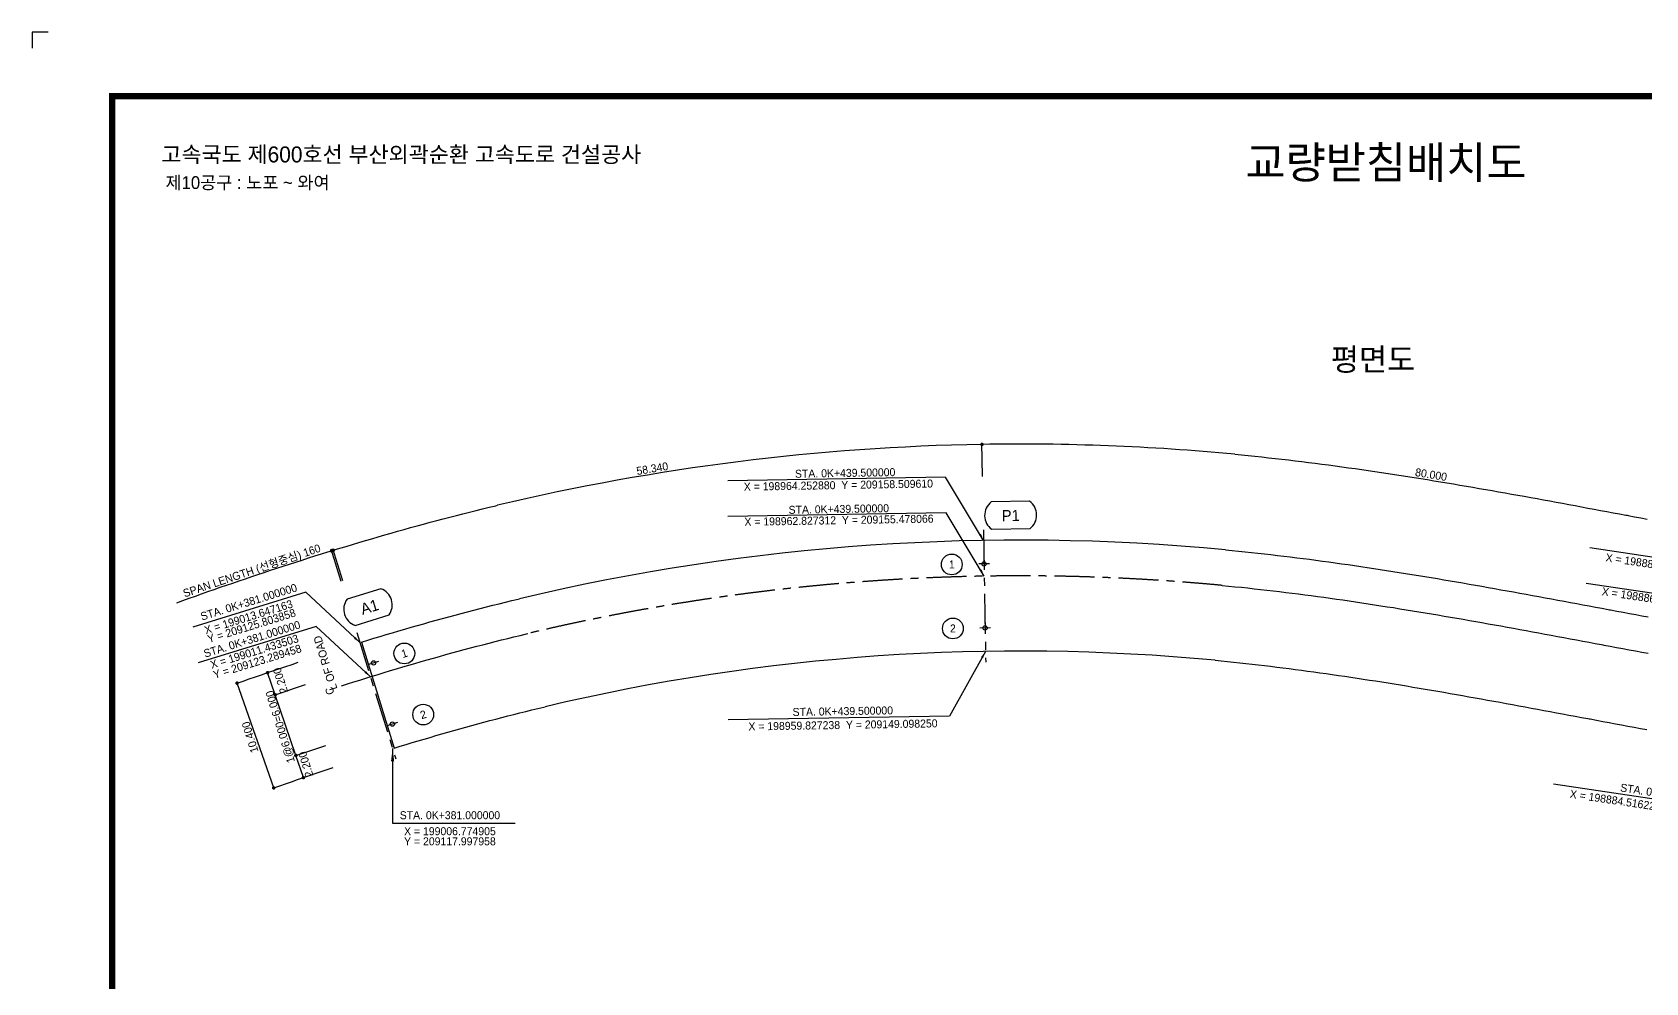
# Model space of a CAD drawing. Header units: feet. Extents: x 0 to 801392, y 0 to 186893.
# Drawn here: x 549142 to 700368, y 97811 to 186893 of the extents above; entities that cross this region are included whole.
import ezdxf
from ezdxf.enums import TextEntityAlignment as Align

# ---------------------------------------------------------------- set-up
doc = ezdxf.new("R2010")
doc.units = ezdxf.units.FT
doc.header["$LTSCALE"] = 3000
doc.header["$MEASUREMENT"] = 0
doc.linetypes.add('A-CENTR01', pattern=[2, 1.25, -0.25, 0.25, -0.25])
for name, color, linetype in [('CS-CNTL', 1, 'A-CENTR01'), ('CS-CONC-LEAN', 3, 'CONTINUOUS'), ('CS-CONC-MAJR', 4, 'CONTINUOUS'), ('CS-DIML', 1, 'CONTINUOUS'), ('CS-DIMT', 3, 'CONTINUOUS'), ('CS-MISC', 3, 'CONTINUOUS'), ('CS-SYMB', 3, 'CONTINUOUS'), ('CS-TABL-TEX2', 3, 'CONTINUOUS'), ('CX-BORD', 7, 'CONTINUOUS'), ('CX-BORD-LIN1', 4, 'CONTINUOUS'), ('CX-BORD-LIN2', 3, 'CONTINUOUS'), ('CX-BORD-TEX2', 7, 'CONTINUOUS'), ('CX-BORD-TEX3', 6, 'CONTINUOUS'), ('CX-MISC', 2, 'CONTINUOUS'), ('CZ-TEX1', 6, 'CONTINUOUS'), ('CZ-TEX2', 3, 'CONTINUOUS')]:
    doc.layers.add(name, color=color, linetype=linetype)
doc.styles.add('A_STANDARD', font='Dotum.ttf')
doc.styles.add('TB_TEXT', font='Dotum.ttf')
doc.styles.add('TB_WBTXT', font='Dotum.ttf')
doc.styles.add('TB_WMTXT', font='Dotum.ttf')

# ---------------------------------------------------------------- blocks, each defined once
blk = doc.blocks.new('CXDIMDT2')
at = {"layer": 'CS-MISC', "const_width": 0.5}
blk.add_lwpolyline([(0.25, 0, 1), (-0.25, 0, 1)], format="xyb", close=True, dxfattribs=at)
blk = doc.blocks.new('CXBLKA1-KHC_C2')
at = {"layer": 'CX-BORD-LIN1', "const_width": 6.56}
blk.add_lwpolyline([(2693.6, 65.6), (82, 65.6), (82, 1883.2), (2693.6, 1883.2)], close=True, dxfattribs=at)
at = {"layer": 'CX-MISC'}
blk.add_lwpolyline([(16.4, 1948.8), (0, 1948.8), (0, 1932.4)], dxfattribs=at)
at = {"layer": 'CX-BORD-LIN1', "style": 'TB_TEXT'}
for tag, height, p in [('TR_RNUM5', 9.84, (1017.4, 172.7)), ('TR_RDAT5', 11.5, (1123.7, 173.9)), ('TR_DGN5', 11.5, (1562.1, 173.9)), ('TR_CHK5', 11.5, (1693.3, 173.9)), ('TR_APP5', 11.5, (1824.5, 173.9)), ('TR_RNUM4', 9.84, (1017.4, 153)), ('TR_RDAT4', 11.5, (1123.7, 154.2)), ('TR_DGN4', 11.5, (1562.1, 154.2)), ('TR_CHK4', 11.5, (1693.3, 154.2)), ('TR_APP4', 11.5, (1824.5, 154.2)), ('TR_RNUM3', 9.84, (1017.4, 133.3)), ('TR_RDAT3', 11.5, (1123.7, 134.5)), ('TR_DGN3', 11.5, (1562.1, 134.5)), ('TR_CHK3', 11.5, (1693.3, 134.5)), ('TR_APP3', 11.5, (1824.5, 134.5)), ('TR_RNUM2', 9.84, (1017.4, 113.6)), ('TR_RDAT2', 11.5, (1123.7, 114.8)), ('TR_DGN2', 11.5, (1562.1, 114.8)), ('TR_CHK2', 11.5, (1693.3, 114.8)), ('TR_APP2', 11.5, (1824.5, 114.8)), ('TR_RDAT1', 11.5, (1123.7, 95.1)), ('TR_DGN1', 11.5, (1562.1, 95.1)), ('TR_CHK1', 11.5, (1693.3, 95.1)), ('TR_APP1', 11.5, (1824.5, 95.1)), ('TR_RNUM1', 9.84, (1017.4, 94))]:
    blk.add_attdef(tag, text='', height=height, dxfattribs=at).set_placement(p, align=Align.MIDDLE_CENTER)
for tag, p in [('TR_RCON5', (1205.1, 173.9)), ('TR_RCON4', (1205.1, 154.2)), ('TR_RCON3', (1205.1, 134.5)), ('TR_RCON2', (1205.1, 114.8)), ('TR_RCON1', (1205.1, 95.1))]:
    blk.add_attdef(tag, text='', height=11.5, dxfattribs=at).set_placement(p, align=Align.MIDDLE_LEFT)
at = {"layer": 'CX-BORD-LIN2', "style": 'TB_TEXT'}
blk.add_attdef('TD_VERSION', text='', height=9.84, rotation=90, dxfattribs=at).set_placement((2708.3, 223.1), align=Align.MIDDLE_CENTER)
at = {"layer": 'CX-BORD-TEX2', "style": 'TB_WMTXT'}
for tag, height, p in [('TB_CNAME', 16.4, (132.4, 1810.5)), ('TB_CSCOP', 13.1, (136.6, 1784.2))]:
    blk.add_attdef(tag, text='', height=height, dxfattribs=at).set_placement(p, align=Align.BOTTOM_LEFT)
at = {"layer": 'CX-BORD-TEX2', "style": 'TB_WBTXT'}
for tag, height, p in [('TB_MTITIL', 32.8, (1387.8, 1815.4)), ('TB_STITL', 23, (1387.8, 1766.2))]:
    blk.add_attdef(tag, text='', height=height, dxfattribs=at).set_placement(p, align=Align.MIDDLE_CENTER)
at = {"layer": 'CX-BORD-TEX3', "style": 'TB_TEXT'}
for tag, height, p in [('TD_LNDST', 14.8, (787.4, 169)), ('TD_DSECT', 14.8, (2068.6, 169)), ('TD_DDIST', 14.8, (2229.3, 169)), ('TD_DNAME_TOP', 14.8, (2559.1, 157.3)), ('TD_CSECT', 14.8, (2068.6, 139.4)), ('TD_CDIST', 14.8, (2229.3, 139.4)), ('TD_DNAME_MAIN', 14.8, (2559.1, 136.1)), ('TD_CCOMP', 14.8, (787.4, 110.2)), ('TD_HSCAL', 14.8, (2121.6, 110.7)), ('TD_VSCAL', 14.8, (2237.1, 110.7)), ('TD_DNAME_BOT', 9.84, (2559.1, 115.6)), ('TD_FIELD', 14.8, (672.6, 82.4)), ('TD_CSTEP', 14.8, (904.7, 82.4)), ('TD_DWGCODE', 14.8, (2171.9, 81.3)), ('TD_DWGNO', 14.8, (2559.1, 82))]:
    blk.add_attdef(tag, text='', height=height, dxfattribs=at).set_placement(p, align=Align.MIDDLE_CENTER)
for tag, height, width, p in [('TD_DCOMP', 14.8, 0.9, (787.4, 139.7)), ('TD_CNAME', 15.7, 0.78, (295.3, 90.5))]:
    blk.add_attdef(tag, text='', height=height, dxfattribs=dict(at, width=width)).set_placement(p, align=Align.MIDDLE_CENTER)

msp = doc.modelspace()

# ---------------------------------------------------------------- linework, layer by layer
at = {"layer": 'CS-CNTL'}
for p, q in [((638294, 140266), (638504, 127867)), ((660676, 135049), (660676, 135049)), ((579554, 130648), (583210, 118800)), ((595596, 130542), (595596, 130542)), ((696356, 129478), (696454, 129460))]:
    msp.add_line(p, q, dxfattribs=at)
for points in [[(660676, 135049), (661273, 134992), (661870, 134932), (662467, 134871), (663064, 134808), (663660, 134744), (664257, 134678), (664853, 134610), (665449, 134541), (666045, 134470), (666640, 134398), (667236, 134324), (667831, 134248), (668426, 134172), (669021, 134093), (669616, 134014), (670210, 133933), (670805, 133851), (671399, 133767), (671993, 133683), (672587, 133597), (673180, 133510), (673774, 133421), (674367, 133332), (674960, 133241), (675553, 133150), (676146, 133057), (676739, 132964), (677331, 132869), (677923, 132774), (678516, 132677), (679108, 132580), (679700, 132481), (680291, 132382), (680883, 132283), (681474, 132182), (682066, 132080), (682657, 131978), (683248, 131876), (683839, 131772), (684430, 131668), (685021, 131563), (685612, 131458), (686202, 131353), (686793, 131246), (687383, 131140), (687974, 131032), (688564, 130925), (689154, 130817), (689744, 130708), (690334, 130600), (690924, 130491), (691514, 130382), (692104, 130272), (692694, 130162), (693284, 130052), (693874, 129942), (694464, 129832), (695053, 129722), (695643, 129612), (696233, 129501), (696356, 129478)], [(578127, 125641), (578699, 125823), (579271, 126004), (579843, 126183), (580416, 126362), (580989, 126539), (581563, 126715), (582137, 126889), (582711, 127063), (583286, 127235), (583861, 127406), (584437, 127575), (585013, 127743), (585589, 127909), (586166, 128075), (586743, 128238), (587321, 128400), (587899, 128561), (588478, 128720), (589056, 128878), (589636, 129034), (590215, 129189), (590796, 129342), (591376, 129494), (591957, 129644), (592539, 129792), (593120, 129938), (593703, 130083), (594285, 130227), (594868, 130368), (595452, 130508), (595596, 130542)], [(696454, 129460), (697044, 129350), (697634, 129239), (698223, 129129), (698813, 129019), (699403, 128909), (699993, 128799), (700583, 128689)]]:
    msp.add_lwpolyline(points, dxfattribs=at)
for start, end in [(84.57531, 103.34796), (84.5753, 84.57531)]:
    msp.add_arc((641769, -64055), 200000, start, end, dxfattribs=at)
at = {"layer": 'CS-CONC-LEAN'}
for p, q in [((638848, 137074), (637848, 137057)), ((638340, 137566), (638357, 136566)), ((638442, 131567), (638459, 130567)), ((638950, 131075), (637950, 131058)), ((581606, 127932), (580650, 127637)), ((583375, 122199), (582420, 121904))]:
    msp.add_line(p, q, dxfattribs=at)
for centre in [(638348, 137066), (638450, 131067), (581128, 127784), (582897, 122051)]:
    msp.add_circle(centre, 200, dxfattribs=at)
for points in [[(637848, 137057), (637997, 137110), (637848, 137057), (637999, 137010)], [(638340, 137566), (638392, 137417), (638340, 137566), (638292, 137415)], [(638357, 136566), (638404, 136717), (638357, 136566), (638304, 136715)], [(638848, 137074), (638697, 137122), (638848, 137074), (638699, 137022)], [(638442, 131567), (638494, 131418), (638442, 131567), (638394, 131416)], [(637950, 131058), (638099, 131111), (637950, 131058), (638101, 131011)], [(638459, 130567), (638506, 130718), (638459, 130567), (638406, 130716)], [(638950, 131075), (638799, 131123), (638950, 131075), (638801, 131023)], [(580650, 127637), (580779, 127729), (580650, 127637), (580808, 127633)], [(581606, 127932), (581448, 127935), (581606, 127932), (581477, 127840)], [(582420, 121904), (582548, 121996), (582420, 121904), (582578, 121900)], [(583375, 122199), (583217, 122202), (583375, 122199), (583246, 122107)]]:
    msp.add_solid(points, dxfattribs=at)
at = {"layer": 'CS-CONC-MAJR'}
for p, q in [((660993, 138384), (660993, 138384)), ((594822, 133802), (594822, 133802)), ((696972, 132771), (697070, 132753)), ((580001, 129740), (583068, 119802)), ((660010, 128031), (660010, 128031)), ((597223, 123683), (597223, 123683)), ((695059, 122549), (695157, 122530))]:
    msp.add_line(p, q, dxfattribs=at)
for points in [[(660993, 138384), (661600, 138326), (662207, 138265), (662813, 138203), (663419, 138140), (664025, 138074), (664631, 138007), (665236, 137938), (665840, 137868), (666445, 137796), (667049, 137723), (667652, 137648), (668256, 137571), (668859, 137494), (669461, 137414), (670064, 137334), (670665, 137252), (671267, 137169), (671868, 137084), (672469, 136999), (673070, 136912), (673670, 136824), (674270, 136734), (674869, 136644), (675468, 136553), (676067, 136460), (676666, 136367), (677264, 136272), (677862, 136177), (678460, 136080), (679057, 135983), (679654, 135885), (680250, 135786), (680847, 135686), (681443, 135585), (682038, 135484), (682634, 135382), (683229, 135279), (683824, 135176), (684418, 135072), (685013, 134967), (685607, 134862), (686201, 134756), (686794, 134650), (687387, 134543), (687980, 134436), (688573, 134328), (689166, 134220), (689758, 134112), (690350, 134003), (690942, 133894), (691533, 133785), (692125, 133675), (692716, 133566), (693307, 133456), (693898, 133346), (694488, 133236), (695079, 133125), (695669, 133015), (696259, 132905), (696849, 132794), (696972, 132771)], [(580001, 129740), (580582, 129918), (581163, 130095), (581745, 130271), (582327, 130445), (582910, 130618), (583493, 130789), (584077, 130960), (584661, 131128), (585246, 131296), (585832, 131462), (586417, 131626), (587004, 131789), (587591, 131951), (588178, 132111), (588766, 132270), (589354, 132427), (589943, 132582), (590533, 132736), (591123, 132888), (591713, 133039), (592304, 133188), (592896, 133335), (593488, 133480), (594081, 133624), (594674, 133767), (594822, 133802)], [(697070, 132753), (697660, 132642), (698249, 132532), (698839, 132422), (699428, 132312), (700017, 132202), (700606, 132093)], [(660010, 128031), (660586, 127975), (661162, 127918), (661739, 127859), (662316, 127798), (662893, 127736), (663470, 127672), (664048, 127606), (664625, 127539), (665203, 127470), (665781, 127400), (666359, 127328), (666938, 127255), (667516, 127181), (668095, 127105), (668673, 127027), (669252, 126948), (669831, 126868), (670411, 126787), (670990, 126704), (671570, 126620), (672150, 126535), (672730, 126449), (673310, 126362), (673890, 126273), (674471, 126183), (675052, 126093), (675633, 126001), (676214, 125908), (676795, 125814), (677377, 125720), (677958, 125624), (678540, 125527), (679123, 125430), (679705, 125332), (680288, 125233), (680870, 125133), (681453, 125032), (682037, 124931), (682620, 124828), (683204, 124726), (683788, 124622), (684372, 124518), (684957, 124413), (685541, 124308), (686126, 124202), (686712, 124096), (687297, 123989), (687883, 123882), (688469, 123775), (689055, 123667), (689642, 123558), (690229, 123450), (690816, 123341), (691404, 123231), (691992, 123122), (692580, 123012), (693169, 122902), (693757, 122792), (694347, 122682), (694936, 122572), (695059, 122549)], [(583068, 119802), (583627, 119974), (584185, 120144), (584744, 120312), (585304, 120480), (585863, 120646), (586422, 120810), (586982, 120973), (587542, 121135), (588102, 121296), (588662, 121454), (589223, 121612), (589783, 121768), (590344, 121922), (590905, 122075), (591466, 122226), (592028, 122376), (592589, 122524), (593151, 122671), (593713, 122816), (594275, 122959), (594837, 123101), (595400, 123241), (595962, 123379), (596525, 123516), (597088, 123651), (597223, 123683)], [(695157, 122530), (695747, 122420), (696338, 122309), (696928, 122199), (697520, 122089), (698111, 121978), (698703, 121868), (699296, 121758), (699889, 121648), (700483, 121538)]]:
    msp.add_lwpolyline(points, dxfattribs=at)
for radius, start, end in [(203350, 84.57531, 103.34796), (203350, 84.5753, 84.57531), (192950, 84.57531, 103.34796), (192950, 84.5753, 84.57531)]:
    msp.add_arc((641769, -64055), radius, start, end, dxfattribs=at)
at = {"layer": 'CS-DIML'}
for p, q in [((638209, 145265), (638155, 148414)), ((661844, 147344), (661844, 147344)), ((634745, 145206), (614335, 144859)), ((638311, 139266), (634745, 145206)), ((592745, 142559), (592745, 142559)), ((634802, 141856), (614336, 141508)), ((638368, 135916), (634802, 141856)), ((698627, 141618), (698726, 141599)), ((578079, 135426), (577150, 138436)), ((578237, 135475), (577310, 138485)), ((715518, 135540), (695132, 138563)), ((715026, 132226), (694793, 135226)), ((574769, 134405), (564189, 131140)), ((579848, 129693), (574769, 134405)), ((575757, 131204), (564688, 127788)), ((580836, 126492), (575757, 131204)), ((638487, 128867), (635126, 122809)), ((571775, 116072), (568335, 125887)), ((571907, 124795), (571197, 126877)), ((573845, 119116), (571907, 124795)), ((635126, 122809), (614354, 122456)), ((574555, 117034), (573845, 119116)), ((712232, 113382), (691718, 116424))]:
    msp.add_line(p, q, dxfattribs=at)
for points in [[(661844, 147344), (662477, 147283), (663110, 147220), (663743, 147155), (664374, 147089), (665005, 147021), (665634, 146951), (666263, 146879), (666892, 146806), (667519, 146732), (668146, 146655), (668771, 146578), (669396, 146499), (670021, 146418), (670644, 146336), (671267, 146253), (671888, 146169), (672509, 146083), (673130, 145996), (673749, 145907), (674368, 145818), (674985, 145727), (675602, 145635), (676219, 145542), (676834, 145448), (677449, 145354), (678063, 145258), (678676, 145161), (679288, 145063), (679900, 144964), (680511, 144865), (681121, 144764), (681730, 144663), (682339, 144561), (682947, 144459), (683554, 144356), (684160, 144252), (684766, 144147), (685371, 144042), (685975, 143936), (686578, 143830), (687181, 143723), (687783, 143616), (688384, 143508), (688985, 143400), (689585, 143292), (690184, 143183), (690783, 143074), (691381, 142964), (691978, 142855), (692574, 142745), (693170, 142635), (693765, 142525), (694360, 142414), (694954, 142304), (695547, 142193), (696140, 142083), (696732, 141972), (697323, 141862), (697914, 141751), (698504, 141641), (698627, 141618)], [(577354, 138342), (577954, 138526), (578555, 138709), (579157, 138890), (579759, 139070), (580362, 139249), (580966, 139427), (581570, 139603), (582176, 139778), (582782, 139952), (583389, 140124), (583997, 140295), (584605, 140464), (585215, 140632), (585825, 140798), (586436, 140963), (587048, 141126), (587661, 141288), (588274, 141448), (588889, 141606), (589504, 141763), (590120, 141918), (590736, 142072), (591354, 142224), (591972, 142374), (592592, 142522), (592745, 142559)], [(698726, 141599), (699315, 141489), (699904, 141379), (700492, 141269)], [(562680, 133431), (563262, 133639), (563844, 133846), (564427, 134053), (565011, 134259), (565596, 134464), (566181, 134668), (566767, 134871), (567353, 135074), (567941, 135275), (568529, 135476), (569117, 135676), (569707, 135875), (570297, 136073), (570888, 136270), (571480, 136466), (572072, 136661), (572665, 136855), (573259, 137048), (573854, 137240), (574449, 137431), (575045, 137620), (575642, 137809), (576240, 137996), (576838, 138182), (577195, 138293)], [(577195, 138293), (577354, 138342)], [(571197, 126877), (571770, 127072), (572344, 127266), (572919, 127459), (573494, 127652), (574069, 127843)], [(568335, 125887), (568907, 126087), (569479, 126286), (570051, 126484), (570624, 126681), (571197, 126877)], [(571907, 124795), (572477, 124989), (573047, 125182), (573618, 125374), (574189, 125564), (574761, 125754)], [(573845, 119116), (574405, 119307), (574965, 119496), (575525, 119685), (576086, 119872), (576647, 120058)], [(582915, 119755), (582915, 112773), (594403, 112773)], [(574555, 117034), (575112, 117223), (575668, 117412), (576225, 117599), (576781, 117785), (577338, 117970)], [(571775, 116072), (572331, 116267), (572887, 116460), (573443, 116652), (573999, 116844), (574555, 117034)]]:
    msp.add_lwpolyline(points, dxfattribs=at)
for start, end in [(90.97438, 103.34796), (84.57531, 90.97438), (84.5753, 84.57531)]:
    msp.add_arc((641769, -64055), 212350, start, end, dxfattribs=at)
for points in [[(638311, 139266), (638065, 139888), (638311, 139266), (637877, 139775)], [(638368, 135916), (638122, 136539), (638368, 135916), (637934, 136425)], [(579848, 129693), (579439, 130222), (579848, 129693), (579290, 130061)], [(638487, 128867), (638071, 128343), (638487, 128867), (638263, 128237)], [(580836, 126492), (580427, 127021), (580836, 126492), (580278, 126860)], [(582915, 119755), (583065, 118555), (582765, 118555)]]:
    msp.add_solid(points, dxfattribs=at)
at = {"layer": 'CS-SYMB'}
for centre in [(635326, 137015), (635428, 131015), (584016, 128676), (585785, 122942)]:
    msp.add_circle(centre, 975, dxfattribs=at)
at = {"layer": 'CZ-TEX2'}
for points in [[(642660, 140373, 0.5), (642616, 142934), (639022, 142873, 0.5), (639066, 140311)], [(582580, 132282, 0.5), (581824, 134730), (578643, 133748, 0.5), (579398, 131300)]]:
    msp.add_lwpolyline(points, format="xyb", close=True, dxfattribs=at)

# ---------------------------------------------------------------- block references
at = {"layer": 'CS-SYMB', "xscale": 329.9999999999989, "yscale": 330, "zscale": 330, "rotation": 65.7893770000003}
for p in [(638158, 148264), (638158, 148264), (577195, 138293), (577354, 138342), (577354, 138342), (571197, 126877), (568335, 125887), (571907, 124795), (571907, 124795), (573845, 119116), (573845, 119116), (574555, 117034), (571775, 116072)]:
    msp.add_blockref('CXDIMDT2', p, dxfattribs=at)
at = {"layer": 'CX-BORD', "linetype": 'ByBlock'}
ref = msp.add_blockref('CXBLKA1-KHC_C2', (549142, 8729), dxfattribs=dict(at, xscale=91.42170000000624, yscale=91.42169999999987, zscale=91.4217))
ref.add_attrib('TB_MTITIL', '교량받침배치도', dxfattribs={"layer": 'CX-BORD-TEX2', "height": 2999.4, "style": 'TB_WBTXT'}).set_placement((676017, 174693), align=Align.MIDDLE_CENTER)
ref.add_attrib('TB_CNAME', '고속국도 제600호선 부산외곽순환 고속도로 건설공사', dxfattribs={"layer": 'CX-BORD-TEX2', "height": 1499.7, "style": 'TB_WMTXT'}).set_placement((561243, 174245), align=Align.BOTTOM_LEFT)
ref.add_attrib('TB_CSCOP', '제10공구 : 노포 ~ 와여', dxfattribs={"layer": 'CX-BORD-TEX2', "height": 1199.76, "style": 'TB_WMTXT'}).set_placement((561630, 171846), align=Align.BOTTOM_LEFT)

# ---------------------------------------------------------------- texts
at = {"layer": 'CS-DIMT', "style": 'A_STANDARD'}
for s, rotation, p in [('58.340', 369.33097, (607314, 145633)), ('STA. 0K+439.500000', 360.97438, (625338, 145215)), ('80.000', 350.75228, (680192, 145069)), ('X = 198964.252880  Y = 209158.509610', 360.97438, (624703, 144076)), ('STA. 0K+439.500000', 360.97438, (624742, 141836)), ('X = 198962.827312  Y = 209155.478066', 360.97438, (624760, 140786)), ('SPAN LENGTH (선형중심) 160', 378.63325, (569835, 136076)), ('X = 198887.343656  Y = 209181.941021', 351.56485, (705338, 136010)), ('STA. 0K+381.000000', 377.14984, (569539, 133138)), ('X = 198886.432897  Y = 209178.717200', 351.56485, (704985, 132834)), ('X = 199013.647163', 377.14984, (569522, 131734)), ('STA. 0K+381.000000', 377.14984, (569844, 129662)), ('Y = 209125.803858', 377.14984, (569805, 130907)), ('X = 199011.433503', 377.14984, (570072, 128496)), ('Y = 209123.289458', 377.14984, (570341, 127558)), ('2.200', 467.14984, (572764, 126245)), ('1@6.000=6.000', 467.14984, (572735, 121907)), ('X = 198959.827238  Y = 209149.098250', 360.97438, (625135, 121600)), ('STA. 0K+439.500000', 360.97438, (625117, 122888)), ('10.400', 467.14984, (569914, 120930)), ('2.200', 467.14984, (575143, 118391)), ('STA. 0K+519.500000', 351.56485, (702595, 115056)), ('X = 198884.516225  Y = 209171.932743', 351.56485, (701986, 113856))]:
    msp.add_text(s, height=750, rotation=rotation, dxfattribs=at).set_placement(p, align=Align.CENTER)
for s, p in [('L OF ROAD', (577754, 125365)), ('C', (577489, 124931))]:
    msp.add_text(s, height=750, rotation=107.14984, dxfattribs=at).set_placement(p)
at = {"layer": 'CS-SYMB', "style": 'A_STANDARD'}
for s, rotation, p in [('1', 360.97438, (635333, 136640)), ('2', 360.97438, (635435, 130641)), ('1', 377.14984, (584127, 128317)), ('2', 377.14984, (585896, 122584))]:
    msp.add_text(s, height=750, rotation=rotation, dxfattribs=at).set_placement(p, align=Align.CENTER)
at = {"layer": 'CS-TABL-TEX2', "style": 'A_STANDARD'}
for s, p in [('STA. 0K+381.000000', (588289, 113512)), ('X = 199006.774905', (588289, 112012)), ('Y = 209117.997958', (588289, 111065))]:
    msp.add_text(s, height=750, dxfattribs=at).set_placement(p, align=Align.MIDDLE_CENTER)
at = {"layer": 'CZ-TEX1', "style": 'A_STANDARD'}
msp.add_text('평면도', height=2100, dxfattribs=at).set_placement((674808, 155174), align=Align.CENTER)
at = {"layer": 'CZ-TEX2', "style": 'A_STANDARD'}
for s, rotation, p in [('P1', 0.97438, (640854, 141599)), ('A1', 17.14984, (580757, 133035))]:
    msp.add_text(s, height=1050, rotation=rotation, dxfattribs=at).set_placement(p, align=Align.MIDDLE_CENTER)

doc.saveas('drawing.dxf')
